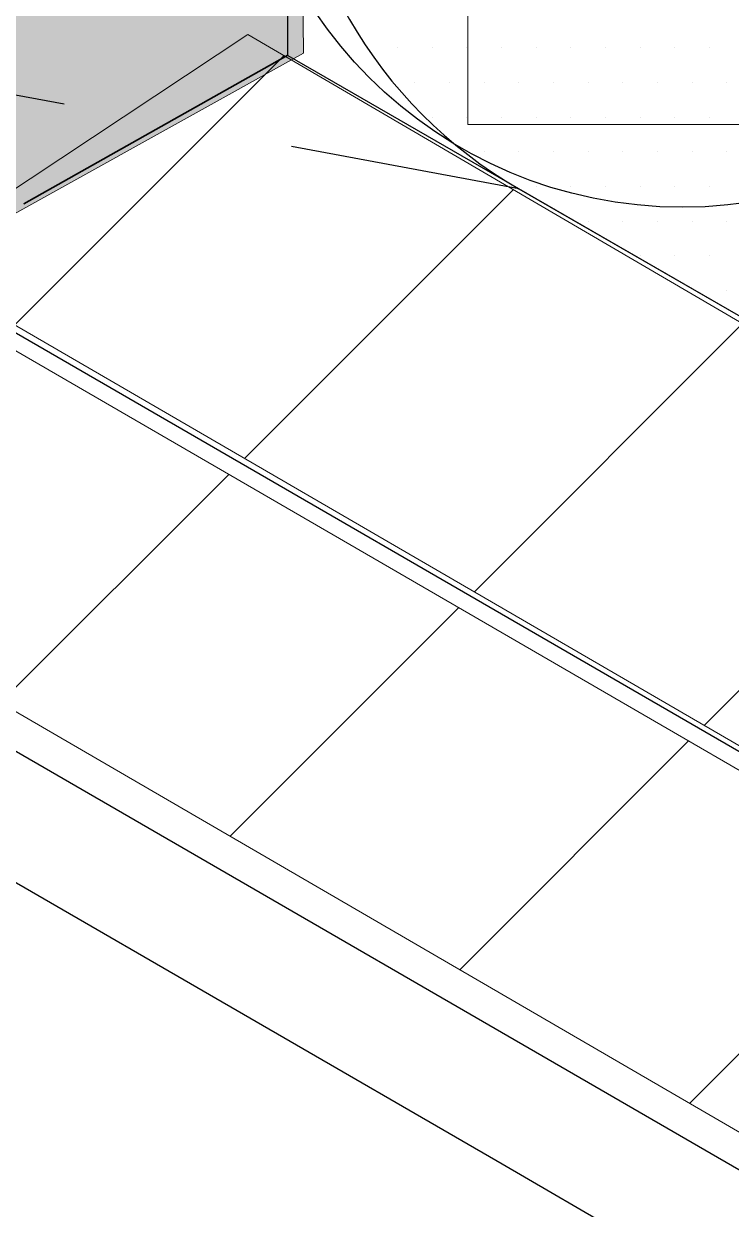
# Model space of a CAD drawing. Extents: x -1392 to 5791, y -3809 to 1722.
# Drawn here: x -291.11 to -263.56, y 1201.48 to 1247.63 of the extents above; entities that cross this region are included whole.
import ezdxf

# ---------------------------------------------------------------- set-up
doc = ezdxf.new("R2010")
doc.units = 0
doc.header["$MEASUREMENT"] = 0
doc.linetypes.add('AI-Linetype-43', pattern=[18, 9, -9])
for name, color, linetype, lineweight in [('.ATI-HATCH', 7, 'Continuous', 0), ('G-ANNO-TTLB', 7, 'Continuous', 0), ('Layer 12', 7, 'Continuous', 0), ('TYVEK', 7, 'Continuous', 0), ('WALL SCRATCH', 7, 'Continuous', 0)]:
    doc.layers.add(name, color=color, linetype=linetype, lineweight=lineweight)
pattern_1 = [(45, (0, 0), (-7.07107, 7.07107), [])]

# ---------------------------------------------------------------- blocks, each defined once
blk = doc.blocks.new('Block_120')
at = {"layer": '.ATI-HATCH'}
for points, knots in [([(-280.837, 1256.797), (-280.837, 1250.364), (-277.404, 1244.42), (-271.831, 1241.206), (-271.831, 1241.206), (-231.69, 1218.048), (-231.69, 1218.048), (-231.69, 1218.048), (-231.685, 1233.885), (-231.685, 1233.885), (-231.685, 1233.885), (-262.838, 1251.857), (-262.838, 1251.857), (-262.838, 1251.857), (-262.838, 1273.717), (-262.838, 1273.717), (-262.838, 1273.717), (-280.837, 1284.108), (-280.837, 1284.108), (-280.837, 1284.108), (-280.837, 1256.797), (-280.837, 1256.797)], [0, 0, 0, 0, 1, 1, 1, 2, 2, 2, 3, 3, 3, 4, 4, 4, 5, 5, 5, 6, 6, 6, 7, 7, 7, 7]), ([(-280.824, 1246.393), (-280.824, 1246.393), (-280.824, 1246.408), (-280.824, 1246.408), (-280.824, 1246.408), (-280.837, 1246.401), (-280.837, 1246.401), (-280.837, 1246.401), (-280.824, 1246.393), (-280.824, 1246.393)], [0, 0, 0, 0, 1, 1, 1, 2, 2, 2, 3, 3, 3, 3])]:
    blk.add_open_spline(points, degree=3, knots=knots, dxfattribs=at)
at = {"layer": '.ATI-HATCH', "color": 8, "lineweight": 0, "true_color": 0x808080}
for points in [[(-276.558, 1246.696), (-276.558, 1246.696), (-276.558, 1246.696), (-276.558, 1246.696)], [(-275.208, 1246.696), (-275.208, 1246.696), (-275.208, 1246.696), (-275.208, 1246.696)], [(-273.858, 1246.696), (-273.858, 1246.696), (-273.858, 1246.696), (-273.858, 1246.696)], [(-272.508, 1246.696), (-272.508, 1246.696), (-272.508, 1246.696), (-272.508, 1246.696)], [(-271.158, 1246.696), (-271.158, 1246.696), (-271.158, 1246.696), (-271.158, 1246.696)], [(-269.808, 1246.696), (-269.808, 1246.696), (-269.808, 1246.696), (-269.808, 1246.696)], [(-268.458, 1246.696), (-268.458, 1246.696), (-268.458, 1246.696), (-268.458, 1246.696)], [(-267.108, 1246.696), (-267.108, 1246.696), (-267.108, 1246.696), (-267.108, 1246.696)], [(-265.758, 1246.696), (-265.758, 1246.696), (-265.758, 1246.696), (-265.758, 1246.696)], [(-264.408, 1246.696), (-264.408, 1246.696), (-264.408, 1246.696), (-264.408, 1246.696)], [(-275.883, 1245.346), (-275.883, 1245.346), (-275.883, 1245.346), (-275.883, 1245.346)], [(-274.533, 1245.346), (-274.533, 1245.346), (-274.533, 1245.346), (-274.533, 1245.346)], [(-273.183, 1245.346), (-273.183, 1245.346), (-273.183, 1245.346), (-273.183, 1245.346)], [(-271.833, 1245.346), (-271.833, 1245.346), (-271.833, 1245.346), (-271.833, 1245.346)], [(-270.483, 1245.346), (-270.483, 1245.346), (-270.483, 1245.346), (-270.483, 1245.346)], [(-269.133, 1245.346), (-269.133, 1245.346), (-269.133, 1245.346), (-269.133, 1245.346)], [(-267.783, 1245.346), (-267.783, 1245.346), (-267.783, 1245.346), (-267.783, 1245.346)], [(-266.433, 1245.346), (-266.433, 1245.346), (-266.433, 1245.346), (-266.433, 1245.346)], [(-265.083, 1245.346), (-265.083, 1245.346), (-265.083, 1245.346), (-265.083, 1245.346)], [(-263.733, 1245.346), (-263.733, 1245.346), (-263.733, 1245.346), (-263.733, 1245.346)], [(-275.208, 1243.996), (-275.208, 1243.996), (-275.208, 1243.996), (-275.208, 1243.996)], [(-273.858, 1243.996), (-273.858, 1243.996), (-273.858, 1243.996), (-273.858, 1243.996)], [(-272.508, 1243.996), (-272.508, 1243.996), (-272.508, 1243.996), (-272.508, 1243.996)], [(-271.158, 1243.996), (-271.158, 1243.996), (-271.158, 1243.996), (-271.158, 1243.996)], [(-269.808, 1243.996), (-269.808, 1243.996), (-269.808, 1243.996), (-269.808, 1243.996)], [(-268.458, 1243.996), (-268.458, 1243.996), (-268.458, 1243.996), (-268.458, 1243.996)], [(-267.108, 1243.996), (-267.108, 1243.996), (-267.108, 1243.996), (-267.108, 1243.996)], [(-265.758, 1243.996), (-265.758, 1243.996), (-265.758, 1243.996), (-265.758, 1243.996)], [(-264.408, 1243.996), (-264.408, 1243.996), (-264.408, 1243.996), (-264.408, 1243.996)], [(-273.183, 1242.646), (-273.183, 1242.646), (-273.183, 1242.646), (-273.183, 1242.646)], [(-271.833, 1242.646), (-271.833, 1242.646), (-271.833, 1242.646), (-271.833, 1242.646)], [(-270.483, 1242.646), (-270.483, 1242.646), (-270.483, 1242.646), (-270.483, 1242.646)], [(-269.133, 1242.646), (-269.133, 1242.646), (-269.133, 1242.646), (-269.133, 1242.646)], [(-267.783, 1242.646), (-267.783, 1242.646), (-267.783, 1242.646), (-267.783, 1242.646)], [(-266.433, 1242.646), (-266.433, 1242.646), (-266.433, 1242.646), (-266.433, 1242.646)], [(-265.083, 1242.646), (-265.083, 1242.646), (-265.083, 1242.646), (-265.083, 1242.646)], [(-263.733, 1242.646), (-263.733, 1242.646), (-263.733, 1242.646), (-263.733, 1242.646)], [(-271.158, 1241.296), (-271.158, 1241.296), (-271.158, 1241.296), (-271.158, 1241.296)], [(-269.808, 1241.296), (-269.808, 1241.296), (-269.808, 1241.296), (-269.808, 1241.296)], [(-268.458, 1241.296), (-268.458, 1241.296), (-268.458, 1241.296), (-268.458, 1241.296)], [(-267.108, 1241.296), (-267.108, 1241.296), (-267.108, 1241.296), (-267.108, 1241.296)], [(-265.758, 1241.296), (-265.758, 1241.296), (-265.758, 1241.296), (-265.758, 1241.296)], [(-264.408, 1241.296), (-264.408, 1241.296), (-264.408, 1241.296), (-264.408, 1241.296)], [(-269.133, 1239.946), (-269.133, 1239.946), (-269.133, 1239.946), (-269.133, 1239.946)], [(-267.783, 1239.946), (-267.783, 1239.946), (-267.783, 1239.946), (-267.783, 1239.946)], [(-266.433, 1239.946), (-266.433, 1239.946), (-266.433, 1239.946), (-266.433, 1239.946)], [(-265.083, 1239.946), (-265.083, 1239.946), (-265.083, 1239.946), (-265.083, 1239.946)], [(-263.733, 1239.946), (-263.733, 1239.946), (-263.733, 1239.946), (-263.733, 1239.946)], [(-267.108, 1238.596), (-267.108, 1238.596), (-267.108, 1238.596), (-267.108, 1238.596)], [(-265.758, 1238.596), (-265.758, 1238.596), (-265.758, 1238.596), (-265.758, 1238.596)], [(-264.408, 1238.596), (-264.408, 1238.596), (-264.408, 1238.596), (-264.408, 1238.596)], [(-263.733, 1237.246), (-263.733, 1237.246), (-263.733, 1237.246), (-263.733, 1237.246)]]:
    blk.add_open_spline(points, degree=3, dxfattribs=at)
blk = doc.blocks.new('Block_671')
at = {"layer": 'Layer 12'}
blk.add_lwpolyline([(-231.671, 1243.707), (-273.814, 1243.707), (-273.814, 1331.345), (-231.671, 1331.345)], close=True, dxfattribs=at)
blk = doc.blocks.new('Block_670')
at = {"layer": 'Layer 12'}
blk.add_lwpolyline([(-231.671, 1243.707), (-273.814, 1243.707), (-273.814, 1331.345), (-231.671, 1331.345)], close=True, dxfattribs=at)
blk.add_blockref('Block_671', (0, 0), dxfattribs=at)

msp = doc.modelspace()

# ---------------------------------------------------------------- hatches: boundary and pattern name
at = {"layer": 'G-ANNO-TTLB', "true_color": 0xff00ff, "transparency": 33554687}
h = msp.add_hatch(color=6, dxfattribs=at)
edge = h.paths.add_edge_path()
edge.add_spline(control_points=[(1773.018, -796.5), (1773.018, -796.5), (-1156.5, -796.5), (-1156.5, -796.5), (-1156.5, -796.5), (-1156.5, 1660.5), (-1156.5, 1660.5), (-1156.5, 1660.5), (1773.018, 1660.5), (1773.018, 1660.5), (1773.018, 1660.5), (1773.018, -796.5), (1773.018, -796.5)], knot_values=[0, 0, 0, 0, 1, 1, 1, 2, 2, 2, 3, 3, 3, 4, 4, 4, 4], degree=3, periodic=0)
edge = h.paths.add_edge_path()
edge.add_spline(control_points=[(-1147.5, 1651.5), (-1147.5, 1651.5), (-1147.5, -787.5), (-1147.5, -787.5), (-1147.5, -787.5), (1764.018, -787.5), (1764.018, -787.5), (1764.018, -787.5), (1764.018, 1651.5), (1764.018, 1651.5), (1764.018, 1651.5), (-1147.5, 1651.5), (-1147.5, 1651.5)], knot_values=[0, 0, 0, 0, 1, 1, 1, 2, 2, 2, 3, 3, 3, 4, 4, 4, 4], degree=3, periodic=0)
edge.add_line((-1147.5, 1651.5), (-1147.5, 1651.5))
at = {"layer": 'Layer 12', "true_color": 0x808080, "transparency": 33554457}
h = msp.add_hatch(color=8, dxfattribs=at)
h.dxf.hatch_style = 2
h.paths.add_polyline_path([(-280.208, 1246.482), (-313.681, 1227.889), (-313.717, 1256.272), (-280.515, 1274.32)])
at = {"layer": 'Layer 12', "true_color": 0x000000, "transparency": 33554687}
h = msp.add_hatch(dxfattribs=at)
h.set_pattern_fill('_U', color=18, scale=10, angle=45, style=2, pattern_type=0)
h.set_pattern_definition(pattern_1)
h.paths.add_polyline_path([(-232.493, 1201.664), (-295.725, 1238.37), (-282.376, 1247.211), (-232.638, 1218.137)])
h = msp.add_hatch(dxfattribs=at)
h.set_pattern_fill('_U', color=18, scale=10, angle=45, style=2, pattern_type=0)
h.set_pattern_definition(pattern_1)
h.paths.add_polyline_path([(-232.562, 1200.782), (-232.562, 1186.643), (-308.266, 1230.635), (-296.064, 1237.582)])

# ---------------------------------------------------------------- linework, layer by layer
at = {"layer": 'G-ANNO-TTLB'}
for points in [[(1773.018, -796.5), (1773.018, -796.5), (-1156.5, -796.5), (-1156.5, -796.5), (-1156.5, -796.5), (-1156.5, 1660.5), (-1156.5, 1660.5), (-1156.5, 1660.5), (1773.018, 1660.5), (1773.018, 1660.5), (1773.018, 1660.5), (1773.018, -796.5), (1773.018, -796.5)], [(-1147.5, 1651.5), (-1147.5, 1651.5), (-1147.5, -787.5), (-1147.5, -787.5), (-1147.5, -787.5), (1764.018, -787.5), (1764.018, -787.5), (1764.018, -787.5), (1764.018, 1651.5), (1764.018, 1651.5), (1764.018, 1651.5), (-1147.5, 1651.5), (-1147.5, 1651.5)]]:
    msp.add_open_spline(points, degree=3, knots=[0, 0, 0, 0, 1, 1, 1, 2, 2, 2, 3, 3, 3, 4, 4, 4, 4], dxfattribs=at)
at = {"layer": 'Layer 12'}
for points in [[(-280.208, 1246.482), (-313.681, 1227.889), (-313.717, 1256.272), (-280.515, 1274.32)], [(-232.493, 1201.664), (-295.725, 1238.37), (-282.376, 1247.211), (-232.638, 1218.137)], [(-232.562, 1200.782), (-232.562, 1186.643), (-308.266, 1230.635), (-296.064, 1237.582)]]:
    msp.add_lwpolyline(points, close=True, dxfattribs=at)
at = {"layer": 'TYVEK', "color": 18, "linetype": 'AI-Linetype-43', "lineweight": 25, "true_color": 0x000000}
msp.add_line((-271.831, 1241.206), (-513.224, 1286.114), dxfattribs=at)
at = {"layer": 'TYVEK', "color": 4, "lineweight": 25, "true_color": 0x00ffff}
for p, q in [((-280.824, 1246.393), (-280.824, 1274.471)), ((-280.837, 1246.401), (-291.112, 1240.614)), ((-280.824, 1246.393), (-291.099, 1240.607)), ((-280.824, 1246.393), (-231.639, 1218.018)), ((-271.831, 1241.206), (-231.652, 1218.025)), ((-295.664, 1238.051), (-231.677, 1201.035)), ((-309.488, 1229.768), (-232.828, 1185.421)), ((-314.231, 1227.393), (-272.48, 1203.24)), ((-272.48, 1203.24), (-231.701, 1179.65))]:
    msp.add_line(p, q, dxfattribs=at)
at = {"layer": 'TYVEK', "color": 18, "lineweight": 25, "true_color": 0x000000}
msp.add_circle((-265.455, 1257.731), 17.248, dxfattribs=at)
at = {"layer": 'TYVEK', "color": 4, "lineweight": 25, "true_color": 0x00ffff}
msp.add_open_spline([(-280.837, 1256.797), (-280.837, 1250.364), (-277.404, 1244.42), (-271.831, 1241.206)], degree=3, dxfattribs=at)
at = {"layer": 'WALL SCRATCH', "color": 18, "lineweight": 25, "true_color": 0x000000}
msp.add_lwpolyline([(-274.61, 1217.81)], dxfattribs=at)
msp.add_lwpolyline([(-274.61, 1217.81)], dxfattribs=at)

# ---------------------------------------------------------------- block references
at = {"layer": '.ATI-HATCH'}
msp.add_blockref('Block_120', (0, 0), dxfattribs=at)
at = {"layer": 'Layer 12'}
msp.add_blockref('Block_670', (0, 0), dxfattribs=at)

doc.saveas('drawing.dxf')
